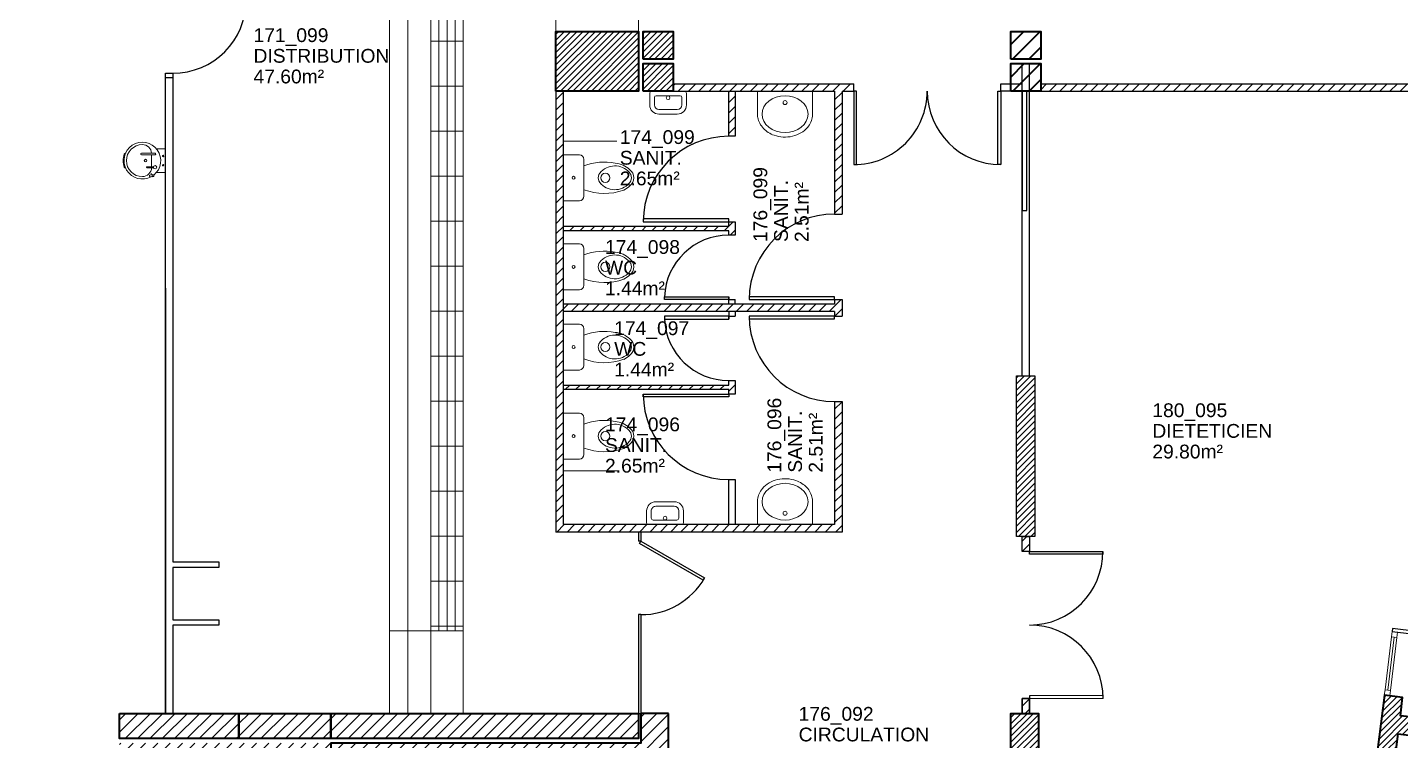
# Model space of a CAD drawing. Header units: metres. Extents: x -8 to 247, y -4 to 148.
# Drawn here: x 167.64 to 182.58, y 92.55 to 100.32 of the extents above; entities that cross this region are included whole.
import ezdxf

# ---------------------------------------------------------------- set-up
doc = ezdxf.new("R2010")
doc.units = ezdxf.units.M
doc.header["$LTSCALE"] = 5
doc.linetypes.add('CONTINU', pattern=[0])
doc.layers.get('0').update_dxf_attribs({"lineweight": 0})
for name, color, linetype, lineweight in [('006 Portes', 7, 'Continuous', 0), ('900 equipement', 150, 'Continuous', 0), ('A_chass', 4, 'Continuous', 20), ('A_MURS_STRU', 7, 'Continuous', 35), ('A_SANI', 5, 'Continuous', 20), ('EQUIPEMENT', 7, 'Continuous', 0), ('MENUISERIE', 153, 'Continuous', 0)]:
    doc.layers.add(name, color=color, linetype=linetype, lineweight=lineweight)
for name, color, linetype in [('A_AGENC', 192, 'Continuous'), ('A_Etiqu_Local', 7, 'Continuous'), ('A_HACH_CLOIS', 7, 'CONTINU'), ('A_HACH_STRUC', 7, 'Continuous'), ('A_MUR_CLOI', 7, 'Continuous'), ('A_PORT', 7, 'Continuous')]:
    doc.layers.add(name, color=color, linetype=linetype)
doc.styles.add('Attribut', font='arial.ttf')

# ---------------------------------------------------------------- blocks, each defined once
blk = doc.blocks.new('Lavabo 50 x 60')
at = {"layer": 'MENUISERIE'}
blk.add_lwpolyline([(25, 30), (0, 30), (0, -30), (25, -30)], dxfattribs=at)
blk.add_circle((12.4, 0), 2.17, dxfattribs=at)
blk.add_ellipse((25, 0), major_axis=(0, 25), ratio=0.8, dxfattribs=at)
blk.add_open_spline([(25, -30), (26.2, -30), (27.5, -29.9), (30.9, -29.3), (33, -28.5), (37, -26.5), (38.9, -25.1), (42.2, -22), (43.6, -20.2), (46.2, -16.2), (47.2, -14.1), (49.1, -8.7), (49.8, -5.3), (50.1, 1.4), (49.8, 4.9), (48.3, 11.4), (47.1, 14.5), (43.8, 20.2), (41.7, 22.7), (37.5, 26.1), (35.6, 27.3), (31.6, 29.1), (29.5, 29.6), (26.5, 30), (25.8, 30), (25, 30)], degree=3, knots=[3.14145, 3.14145, 3.14145, 3.14145, 3.284181, 3.284181, 3.536953, 3.536953, 3.789726, 3.789726, 4.042498, 4.042498, 4.29527, 4.29527, 4.645689, 4.645689, 4.996109, 4.996109, 5.346528, 5.346528, 5.696947, 5.696947, 5.946457, 5.946457, 6.195968, 6.195968, 6.283185, 6.283185, 6.283185, 6.283185], dxfattribs=at)
blk = doc.blocks.new('LAV40X25')
for p, q in [((-18, 0), (18, 0)), ((-20, -2), (-20, -15)), ((-15, -7), (-15, -15)), ((-13, -5), (13, -5)), ((15, -15), (15, -7)), ((20, -15), (20, -2)), ((-10, -20), (10, -20)), ((-10, -25), (10, -25))]:
    blk.add_line(p, q)
blk.add_circle((-0.1, -7.1), 2)
for centre, radius, start, end in [((-18, -2), 2, 90, 180), ((18, -2), 2, 0, 90), ((-13, -7), 2, 90, 180), ((13, -7), 2, 0, 90), ((-10, -15), 10, 180, 270), ((-10, -15), 5, 180, 270), ((10, -15), 10, 270, 0), ((10, -15), 5, 270, 0)]:
    blk.add_arc(centre, radius, start, end)
blk = doc.blocks.new('Lavabo40x25')
blk.add_blockref('LAV40X25', (-18, 0))
blk = doc.blocks.new('WC')
at = {"layer": 'EQUIPEMENT'}
for p, q in [((-50, 0), (0, 0)), ((-50, -17.7), (-50, 0)), ((0, 0), (0, -17.5)), ((-5, -22.5), (-45, -22.5))]:
    blk.add_line(p, q, dxfattribs=at)
for centre, radius in [((-25, -11.2), 1.63), ((-25, -45.8), 5)]:
    blk.add_circle(centre, radius, dxfattribs=at)
for centre, radius, start, end in [((-45, -17.5), 5, 180, 270), ((19.8, -44.7), 61.9, 158.9654, 199.9716), ((-69.8, -44.7), 61.9, 349.0503, 21.0346), ((-5, -17.5), 5, 270, 0), ((-17, -56.1), 21, 128.6486, 228.0849), ((-25, -47.1), 8.97, 44.4587, 134.8734), ((-33, -56.1), 21, 311.1188, 51.0842), ((-35.1, -54.3), 26.2, 316.2503, 355.2598), ((-14.9, -54.3), 26.2, 206.1811, 223.7497), ((-25, -65.1), 11.5, 219.9575, 320.0425), ((-25, -65.1), 8.97, 225.1266, 315.5413)]:
    blk.add_arc(centre, radius, start, end, dxfattribs=at)
blk = doc.blocks.new('LAVE-MAINS')
for p, q in [((-13, 0), (-13, -9.8)), ((13, 0), (-13, 0)), ((13, 0), (13, -9.8)), ((-8, -11.2), (-8, -26)), ((-6.4, -11.2), (-6.4, -26)), ((6.8, -20.1), (6.8, -12.9)), ((7.7, -20.1), (7.7, -12.9)), ((15.2, -14.4), (17.7, -14.4)), ((15.8, -17.3), (15.2, -14.4)), ((15.5, -12.7), (15.5, -14.4)), ((17.4, -12.7), (15.5, -12.7)), ((17.7, -14.4), (17.2, -17.3)), ((17.4, -14.4), (17.4, -12.7)), ((-6.4, -15), (6.8, -15)), ((15.4, -15.5), (13.5, -15.5)), ((17.2, -17.3), (15.8, -17.3))]:
    blk.add_line(p, q)
for centre, radius in [((-5, -2.5), 0.8), ((5, -2.5), 0.8), ((7.2, -11.2), 1.75), ((0, -21.5), 1.45)]:
    blk.add_circle(centre, radius)
for centre, radius, start, end in [((0, -25), 20, 37.9519, 28.7298), ((-7.2, -11.2), 0.8, 0, 180), ((-7.4, -25), 10, 93.5292, 179.7497), ((0, -25), 17.4, 180.0042, 359.9958), ((-7.2, -26), 0.8, 180, 0), ((7.2, -20.1), 0.45, 180, 0), ((7.4, -25), 10, 0.2503, 88.4782), ((-6.3, -42.8), 2.12, 189.2073, 251.3363), ((0, -25), 21, 250.4755, 289.5245), ((6.3, -42.8), 2.12, 288.6637, 350.7927)]:
    blk.add_arc(centre, radius, start, end)
blk = doc.blocks.new('A$C72521E5B')
at = {"linetype": 'Continuous', "flags": 128}
for points in [[(0, 8.0002), (0, 88.0002), (3, 88.0002), (3, 8.0002), (0, 8.0002)], [(0, 8.0002), (0, 0), (-5, 0), (-5, 8.0002), (0, 8.0002)], [(85, 8.0002), (85, 0), (80, 0), (80, 8.0002), (85, 8.0002)]]:
    blk.add_lwpolyline(points, dxfattribs=at)
at = {"linetype": 'Continuous'}
blk.add_arc((0, 8.0002), 80, 0, 90, dxfattribs=at)
blk = doc.blocks.new('A_Etiqu_Local')
at = {"style": 'Attribut', "flags": 1}
for tag, p in [('CODE_HOPITAL', (-0.446, 1.632)), ('CODE_SITE', (-0.446, 1.407)), ('CODE_BATIMENT', (-0.446, 1.182)), ('CODE_SECTEUR', (-0.446, 0.957)), ('CODE_ETAGE', (-0.446, 0.732)), ('NOM_NORMALISE', (-0.446, -0.843)), ('SECTEUR_ACTIVITE', (-0.446, -1.068)), ('SOUS_SECTEUR_ACTIVITE', (-0.446, -1.293)), ('VOLUME', (-0.446, -1.518)), ('SERVICE', (-0.446, -1.743)), ('CODE_UG', (-0.446, -1.968)), ('CODE_UA', (-0.446, -2.193)), ('CODE_POLE', (-0.446, -2.418)), ('OCCUPANT_EXTERNE', (-0.446, -2.643)), ('DISPONIBILITE', (-0.446, -2.868)), ('ACCES_HANDICAPES', (-0.446, -3.093)), ('NATURE_SOL', (-0.446, -3.318)), ('RISQUE_LABORATOIRE', (-0.446, -3.543)), ('AMIANTE', (-0.446, -3.768))]:
    blk.add_attdef(tag, p, '', height=0.15, dxfattribs=at)
at = {"layer": 'A_Etiqu_Local', "style": 'Attribut'}
for tag, p in [('CODE_PIECE', (-0.446, 0.282)), ('NOM_USAGE', (-0.446, 0.057)), ('SURFACE', (-0.446, -0.168))]:
    blk.add_attdef(tag, p, '', height=0.15, dxfattribs=at)

msp = doc.modelspace()

# ---------------------------------------------------------------- hatches: boundary and pattern name
at = {"layer": 'A_HACH_CLOIS'}
h = msp.add_hatch(dxfattribs=at)
h.set_pattern_fill('ANSI31', color=8, scale=0.025, style=0)
edge = h.paths.add_edge_path()
edge.add_line((166.141, 100.249), (166.141, 104.249))
edge.add_arc((167.141, 104.249), 1, 89.7766, 179.9996, ccw=False)
edge.add_line((167.145, 105.249), (168.791, 105.249))
edge.add_line((168.791, 105.249), (168.791, 113.499))
edge.add_line((168.791, 113.499), (168.941, 113.499))
edge.add_line((168.941, 113.499), (168.941, 105.099))
edge.add_line((168.941, 105.099), (167.143, 105.099))
edge.add_line((167.143, 105.099), (166.791, 105.024))
edge.add_line((166.791, 105.024), (166.791, 103.749))
edge.add_line((166.791, 103.749), (166.291, 103.749))
edge.add_line((166.291, 103.749), (166.291, 100.249))
edge.add_line((166.291, 100.249), (166.141, 100.249))
edge.add_line((166.141, 100.249), (166.141, 100.17))
h = msp.add_hatch(dxfattribs=at)
h.set_pattern_fill('ANSI31', color=8, scale=0.025, style=0)
h.paths.add_polyline_path([(174.666, 99.704), (176.631, 99.704), (176.631, 99.624), (176.504, 99.624), (176.504, 98.286), (176.424, 98.286), (176.424, 99.624), (174.666, 99.624)])
h = msp.add_hatch(dxfattribs=at)
h.set_pattern_fill('ANSI31', color=8, scale=0.025, style=0)
h.paths.add_polyline_path([(183.223, 99.704), (178.666, 99.704), (178.666, 99.624), (183.213, 99.624)])
h = msp.add_hatch(dxfattribs=at)
h.set_pattern_fill('ANSI31', color=8, scale=0.025, style=0)
h.paths.add_polyline_path([(175.271, 99.133), (175.341, 99.133), (175.341, 99.624), (175.271, 99.624)])
h = msp.add_hatch(dxfattribs=at)
h.set_pattern_fill('ANSI31', color=8, scale=0.025, style=0)
h.paths.add_polyline_path([(178.464, 93.011), (178.545, 93.011), (178.545, 92.849), (178.464, 92.849)])
at = {"layer": 'A_HACH_STRUC'}
h = msp.add_hatch(dxfattribs=at)
h.set_pattern_fill('ANSI31', color=8, scale=0.015, style=0)
h.paths.add_polyline_path([(186.12, 96.218), (185.723, 96.267), (185.698, 96.068), (185.5, 96.093), (185.475, 95.894), (185.674, 95.87), (185.649, 95.671), (186.046, 95.623)])
h.paths.add_polyline_path([(185.681, 92.645), (185.284, 92.694), (185.26, 92.495), (185.061, 92.52), (185.037, 92.321), (185.235, 92.297), (185.211, 92.098), (185.608, 92.05)])
h.paths.add_polyline_path([(185.242, 89.072), (184.845, 89.121), (184.821, 88.922), (184.622, 88.947), (184.598, 88.748), (184.796, 88.724), (184.772, 88.525), (185.169, 88.476)])
h.paths.add_polyline_path([(181.967, 89.474), (181.894, 88.879), (182.092, 88.854), (182.117, 89.053), (182.315, 89.028), (182.339, 89.227), (182.141, 89.251), (182.165, 89.45)])
h.paths.add_polyline_path([(182.406, 93.047), (182.332, 92.452), (182.531, 92.427), (182.555, 92.626), (182.754, 92.602), (182.778, 92.8), (182.58, 92.824), (182.604, 93.023)])
h.paths.add_polyline_path([(178.341, 92.249), (178.341, 92.849), (178.641, 92.849), (178.641, 92.249)])
h.paths.add_polyline_path([(182.844, 96.62), (182.771, 96.025), (182.97, 96.001), (182.994, 96.199), (183.193, 96.175), (183.217, 96.373), (183.018, 96.398), (183.043, 96.596)])
at = {"layer": 'A_HACH_STRUC', "ltscale": 0.025}
h = msp.add_hatch(dxfattribs=at)
h.set_pattern_fill('ANSI31', color=8, scale=0.03, angle=360.2018, style=0)
h.set_pattern_definition([(45.202, (168.64121, 92.37446), (-0.0675887, 0.0671143), [])])
h.paths.add_polyline_path([(169.765, 92.849), (168.641, 92.849), (168.641, 92.574), (169.771, 92.574, 0.254937), (169.715, 92.686, 0.306833)])
h.paths.add_polyline_path([(169.759, 92.524), (168.641, 92.524), (168.641, 92.374), (169.75, 92.374, 0.225986), (169.715, 92.473, 0.13159)])
h.paths.add_polyline_path([(169.941, 92.849), (169.765, 92.849, -0.306833), (169.715, 92.686, -0.254937), (169.771, 92.574), (169.941, 92.574)])
h.paths.add_polyline_path([(169.941, 92.524), (169.759, 92.524, -0.13159), (169.715, 92.473, -0.225986), (169.75, 92.374), (169.941, 92.374)])
h = msp.add_hatch(dxfattribs=at)
h.set_pattern_fill('ANSI31', color=8, scale=0.03, angle=360.20176, style=0)
h.paths.add_polyline_path([(169.941, 92.849), (170.941, 92.849), (170.941, 92.574), (169.941, 92.574)])
h.paths.add_polyline_path([(169.941, 92.524), (170.941, 92.524), (170.941, 92.374), (169.941, 92.374)])
h = msp.add_hatch(dxfattribs=at)
h.set_pattern_fill('ANSI31', color=8, scale=0.03, angle=360.2018, style=0)
h.set_pattern_definition([(45.2018, (170.94121, 92.24947), (-0.0675887, 0.0671143), [])])
h.paths.add_polyline_path([(174.291, 92.849), (170.941, 92.849), (170.941, 92.574), (174.291, 92.574)], flags=17)
h.paths.add_polyline_path([(174.616, 92.849), (174.316, 92.849), (174.316, 92.524), (170.941, 92.524), (170.941, 92.374), (174.316, 92.374), (174.316, 92.249), (174.616, 92.249)])
at = {"layer": 'A_MUR_CLOI'}
h = msp.add_hatch(dxfattribs=at)
h.set_pattern_fill('ANSI31', color=8, scale=0.015, style=0)
h.paths.add_polyline_path([(178.316, 113.499), (178.316, 113.999), (178.666, 113.999), (178.666, 113.499)])
h.paths.add_polyline_path([(174.316, 113.499), (174.316, 113.999), (174.666, 113.999), (174.666, 113.499)])
h.paths.add_polyline_path([(159.466, 114.024), (159.466, 114.674), (160.116, 114.674), (160.116, 114.024)])
h.paths.add_polyline_path([(159.541, 106.824), (159.541, 107.474), (160.041, 107.474), (160.041, 106.824)])
h.paths.add_polyline_path([(166.141, 106.849), (166.141, 107.449), (166.941, 107.449), (166.941, 106.849)])
h.paths.add_polyline_path([(173.391, 106.824), (173.391, 107.474), (174.291, 107.474), (174.291, 106.824)])
h.paths.add_polyline_path([(174.316, 106.824), (174.316, 107.474), (174.666, 107.474), (174.666, 106.824)])
h.paths.add_polyline_path([(178.316, 106.824), (178.316, 107.474), (178.666, 107.474), (178.666, 106.824)])
h.paths.add_polyline_path([(166.141, 99.649), (166.141, 100.249), (166.941, 100.249), (166.941, 99.649)])
h.paths.add_polyline_path([(159.241, 99.649), (159.241, 100.249), (160.041, 100.249), (160.041, 99.649)])
h.paths.add_polyline_path([(152.116, 99.649), (152.116, 100.249), (153.066, 100.249), (153.066, 99.649)])
h.paths.add_polyline_path([(151.716, 99.649), (151.716, 100.249), (152.066, 100.249), (152.066, 99.649)])
h.paths.add_polyline_path([(115.366, 92.349), (115.366, 92.749), (116.016, 92.749), (116.016, 92.349)])
h.paths.add_polyline_path([(120.716, 92.349), (120.066, 92.349), (120.066, 92.749), (120.716, 92.749)])
edge = h.paths.add_edge_path()
edge.add_line((116.016, 92.349), (115.366, 92.349))
h = msp.add_hatch(dxfattribs=at)
h.set_pattern_fill('ANSI31', color=8, scale=0.015, style=0)
h.paths.add_polyline_path([(173.391, 99.624), (173.391, 100.274), (174.291, 100.274), (174.291, 99.624)])
h.paths.add_polyline_path([(174.341, 99.624), (174.341, 99.924), (174.666, 99.924), (174.666, 99.624)])
h.paths.add_polyline_path([(174.341, 99.974), (174.341, 100.274), (174.666, 100.274), (174.666, 99.974)])
h = msp.add_hatch(dxfattribs=at)
h.set_pattern_fill('ANSI31', color=8, scale=0.025, style=0)
h.paths.add_polyline_path([(173.471, 99.624), (173.391, 99.624), (173.391, 94.824), (176.504, 94.824), (176.504, 96.244), (176.424, 96.244), (176.424, 94.904), (173.471, 94.904)])
h.paths.add_polyline_path([(175.341, 96.473), (175.271, 96.473), (175.271, 96.424), (173.471, 96.424), (173.471, 96.374), (175.271, 96.374), (175.271, 96.326), (175.341, 96.326)], flags=17)
h.paths.add_polyline_path([(176.504, 97.356), (176.424, 97.356), (176.424, 97.304), (173.471, 97.304), (173.471, 97.224), (176.424, 97.224), (176.424, 97.174), (176.504, 97.174)], flags=17)
h.paths.add_polyline_path([(175.341, 98.203), (175.271, 98.203), (175.271, 98.154), (173.471, 98.154), (173.471, 98.104), (175.271, 98.104), (175.271, 98.056), (175.341, 98.056)], flags=17)
h = msp.add_hatch(dxfattribs=at)
h.set_pattern_fill('ANSI31', color=8, scale=0.015, style=0)
h.paths.add_polyline_path([(178.604, 94.774), (178.604, 96.524), (178.404, 96.524), (178.404, 94.774)])
h = msp.add_hatch(dxfattribs=at)
h.set_pattern_fill('ANSI31', color=8, scale=0.025, style=0)
h.paths.add_polyline_path([(178.543, 94.774), (178.464, 94.774), (178.464, 94.611), (178.543, 94.611)])
h = msp.add_hatch(dxfattribs=at)
h.set_pattern_fill('ANSI31', color=256, style=0)
h.paths.add_polyline_path([(178.545, 93.011), (178.464, 93.011), (178.464, 92.849), (178.545, 92.849)])
at = {"layer": 'A_MURS_STRU'}
h = msp.add_hatch(dxfattribs=at)
h.set_pattern_fill('ANSI31', color=8, style=0)
h.set_pattern_definition([(45, (109.59121, 38.09946), (-0.08838835, 0.08838835), [])])
h.paths.add_polyline_path([(178.341, 99.974), (178.341, 100.274), (178.666, 100.274), (178.666, 99.974)])
h.paths.add_polyline_path([(178.341, 99.624), (178.341, 99.924), (178.666, 99.924), (178.666, 99.624)])

# ---------------------------------------------------------------- linework, layer by layer
at = {"color": 8}
for p, q in [((173.471, 99.079), (174.054, 99.079)), ((173.471, 95.49), (174.073, 95.49))]:
    msp.add_line(p, q, dxfattribs=at)
at = {"layer": '900 equipement', "color": 8, "linetype": 'Continuous'}
for p, q in [((171.781, 92.849), (171.781, 102.649)), ((171.581, 92.849), (171.581, 102.449)), ((172.031, 92.849), (172.031, 102.263)), ((172.118, 102.227), (172.118, 93.749)), ((172.206, 102.191), (172.206, 93.749)), ((172.293, 102.154), (172.293, 93.749)), ((172.381, 92.849), (172.381, 102.118)), ((172.381, 100.169), (172.031, 100.169)), ((172.381, 99.679), (172.031, 99.679)), ((172.381, 99.189), (172.031, 99.189)), ((172.381, 98.699), (172.031, 98.699)), ((172.381, 98.209), (172.031, 98.209)), ((172.381, 97.719), (172.031, 97.719)), ((172.381, 97.229), (172.031, 97.229)), ((172.381, 96.739), (172.031, 96.739)), ((172.381, 96.249), (172.031, 96.249)), ((172.381, 95.759), (172.031, 95.759)), ((172.381, 95.269), (172.031, 95.269)), ((172.381, 94.779), (172.031, 94.779)), ((172.381, 94.289), (172.031, 94.289)), ((171.581, 93.749), (172.381, 93.749)), ((172.381, 93.799), (172.031, 93.799))]:
    msp.add_line(p, q, dxfattribs=at)
at = {"layer": '900 equipement', "color": 8}
msp.add_lwpolyline([(173.391, 101.49), (173.391, 100.274), (174.291, 100.274), (174.291, 101.774), (173.676, 101.774)], dxfattribs=at)
at = {"layer": 'A_AGENC', "color": 8}
msp.add_line((169.141, 97.48), (169.141, 92.849), dxfattribs=at)
at = {"layer": 'A_chass', "color": 8, "linetype": 'Continuous'}
for p, q in [((182.413, 93.106), (182.484, 93.682)), ((182.443, 93.103), (182.513, 93.679)), ((182.472, 93.099), (182.543, 93.675))]:
    msp.add_line(p, q, dxfattribs=at)
for points in [[(182.543, 93.675), (182.484, 93.682), (182.491, 93.742), (182.55, 93.735)], [(182.465, 93.04), (182.405, 93.047), (182.413, 93.106), (182.472, 93.099)]]:
    msp.add_lwpolyline(points, close=True, dxfattribs=at)
at = {"layer": 'A_HACH_CLOIS', "color": 8}
msp.add_lwpolyline([(178.464, 93.011), (178.545, 93.011), (178.545, 92.849), (178.464, 92.849)], close=True, dxfattribs=at)
at = {"layer": 'A_MUR_CLOI', "color": 8}
for p, q in [((178.464, 96.524), (178.464, 99.924)), ((178.544, 96.524), (178.544, 99.924)), ((174.666, 99.704), (176.631, 99.704)), ((176.631, 99.624), (176.631, 99.704)), ((178.231, 99.704), (178.464, 99.704)), ((178.231, 99.624), (178.231, 99.704)), ((178.666, 99.704), (183.223, 99.704)), ((173.391, 99.624), (173.391, 94.824)), ((173.471, 99.624), (173.471, 94.904)), ((174.341, 99.624), (176.424, 99.624)), ((176.424, 99.624), (176.424, 98.286)), ((176.504, 99.624), (176.631, 99.624)), ((176.504, 99.624), (176.504, 98.286)), ((178.464, 99.624), (178.231, 99.624)), ((178.666, 99.624), (183.213, 99.624)), ((176.424, 98.286), (176.504, 98.286)), ((176.424, 97.304), (173.471, 97.304)), ((175.271, 97.304), (175.271, 97.386)), ((175.271, 97.356), (175.341, 97.356)), ((175.341, 97.304), (175.341, 97.356)), ((176.424, 97.356), (176.504, 97.356)), ((176.424, 97.356), (176.424, 97.304)), ((176.504, 97.356), (176.504, 97.174)), ((176.424, 97.224), (173.471, 97.224)), ((175.271, 97.224), (175.271, 97.143)), ((175.271, 97.173), (175.341, 97.173)), ((175.341, 97.224), (175.341, 97.173)), ((176.424, 97.224), (176.424, 97.174)), ((176.424, 97.174), (176.504, 97.174)), ((176.424, 96.244), (176.424, 94.904)), ((176.424, 96.244), (176.504, 96.244)), ((176.504, 96.244), (176.504, 94.824)), ((176.424, 94.904), (173.471, 94.904)), ((176.504, 94.824), (173.391, 94.824)), ((174.291, 92.849), (174.316, 92.849))]:
    msp.add_line(p, q, dxfattribs=at)
at = {"layer": 'A_MUR_CLOI', "color": 8, "linetype": 'Continuous'}
for p, q in [((178.466, 98.324), (178.516, 98.324)), ((174.291, 94.824), (174.291, 94.724)), ((174.316, 94.824), (174.316, 94.724)), ((174.316, 94.724), (174.291, 94.724)), ((174.316, 93.924), (174.291, 93.924)), ((174.291, 93.924), (174.291, 92.849)), ((174.316, 93.924), (174.316, 92.849)), ((178.641, 92.72), (178.641, 92.849))]:
    msp.add_line(p, q, dxfattribs=at)
for points in [[(169.141, 92.849), (169.141, 99.769)], [(169.221, 99.769), (169.221, 94.499)], [(178.516, 98.324), (178.516, 99.624), (178.466, 99.624), (178.466, 98.324)], [(169.221, 94.499), (169.721, 94.499), (169.721, 94.439), (169.221, 94.439)], [(169.221, 94.439), (169.221, 93.868)], [(169.221, 93.868), (169.721, 93.868), (169.721, 93.808), (169.221, 93.808)], [(169.221, 93.808), (169.221, 92.849)]]:
    msp.add_lwpolyline(points, dxfattribs=at)
at = {"layer": 'A_MUR_CLOI', "color": 8}
for points in [[(175.341, 99.624), (175.341, 99.133), (175.271, 99.133), (175.271, 99.624)], [(173.471, 98.154), (175.271, 98.154), (175.271, 98.203), (175.341, 98.203), (175.341, 98.056), (175.271, 98.056), (175.271, 98.104), (173.471, 98.104)], [(173.471, 96.424), (175.271, 96.424), (175.271, 96.473), (175.341, 96.473), (175.341, 96.326), (175.271, 96.326), (175.271, 96.374), (173.471, 96.374)], [(175.271, 94.904), (175.271, 95.396), (175.341, 95.396), (175.341, 94.904)]]:
    msp.add_lwpolyline(points, dxfattribs=at)
at = {"layer": 'A_MUR_CLOI', "color": 8, "linetype": 'Continuous'}
msp.add_lwpolyline([(178.404, 94.774), (178.404, 96.524), (178.604, 96.524), (178.604, 94.774)], close=True, dxfattribs=at)
at = {"layer": 'A_MUR_CLOI', "color": 8}
for points in [[(178.543, 94.611), (178.464, 94.611), (178.464, 94.774), (178.543, 94.774)], [(178.545, 93.011), (178.464, 93.011), (178.464, 92.849), (178.545, 92.849)]]:
    msp.add_lwpolyline(points, close=True, dxfattribs=at)
at = {"layer": 'A_MURS_STRU', "color": 8, "linetype": 'Continuous'}
for points in [[(173.391, 99.624), (173.391, 100.274), (174.291, 100.274), (174.291, 99.624)], [(174.341, 99.974), (174.341, 100.274), (174.666, 100.274), (174.666, 99.974)], [(178.341, 99.974), (178.341, 100.274), (178.666, 100.274), (178.666, 99.974)], [(174.341, 99.624), (174.341, 99.924), (174.666, 99.924), (174.666, 99.624)], [(178.341, 99.624), (178.341, 99.924), (178.666, 99.924), (178.666, 99.624)], [(182.406, 93.047), (182.332, 92.452), (182.531, 92.427), (182.555, 92.626), (182.754, 92.602), (182.778, 92.8), (182.58, 92.824), (182.604, 93.023)], [(170.941, 92.574), (170.941, 92.849), (174.291, 92.849), (174.291, 92.574)], [(174.616, 92.849), (174.316, 92.849), (174.316, 92.524), (170.941, 92.524), (170.941, 92.374), (174.316, 92.374), (174.316, 92.249), (174.616, 92.249)], [(178.341, 92.249), (178.341, 92.849), (178.641, 92.849), (178.641, 92.249)]]:
    msp.add_lwpolyline(points, close=True, dxfattribs=at)
at = {"layer": 'A_MURS_STRU', "color": 8}
for points in [[(168.641, 92.849), (169.941, 92.849), (169.941, 92.574), (168.641, 92.574)], [(169.941, 92.849), (170.941, 92.849), (170.941, 92.574), (169.941, 92.574)]]:
    msp.add_lwpolyline(points, close=True, dxfattribs=at)
at = {"layer": 'A_PORT', "color": 8, "linetype": 'Continuous'}
for points in [[(176.631, 99.624), (176.631, 98.824), (176.661, 98.824), (176.661, 99.624)], [(178.231, 99.625), (178.231, 98.825), (178.201, 98.825), (178.201, 99.625)], [(174.316, 94.724), (175.009, 94.324), (174.994, 94.298), (174.301, 94.698)], [(178.543, 94.611), (179.343, 94.613), (179.343, 94.583), (178.543, 94.581)], [(182.491, 93.742), (183.285, 93.645), (183.289, 93.674), (182.494, 93.772)], [(178.545, 93.011), (179.345, 93.013), (179.345, 93.043), (178.545, 93.041)]]:
    msp.add_lwpolyline(points, close=True, dxfattribs=at)
at = {"layer": 'A_PORT', "color": 8}
for points in [[(175.271, 98.203), (175.271, 98.233), (174.341, 98.233), (174.341, 98.203)], [(174.571, 97.356), (174.571, 97.386), (175.271, 97.386), (175.271, 97.356)], [(176.424, 97.356), (176.424, 97.386), (175.494, 97.386), (175.494, 97.356)], [(174.571, 97.173), (174.571, 97.143), (175.271, 97.143), (175.271, 97.173)], [(176.424, 97.144), (176.424, 97.174), (175.494, 97.174), (175.494, 97.144)], [(175.271, 96.326), (175.271, 96.296), (174.341, 96.296), (174.341, 96.326)]]:
    msp.add_lwpolyline(points, close=True, dxfattribs=at)
at = {"layer": 'A_PORT', "color": 8, "linetype": 'Continuous'}
for centre, start, end in [((176.631, 99.624), 270.0463, 0.0464), ((178.231, 99.625), 180.0463, 270.0463), ((178.543, 94.611), 270.0927, 0.0927), ((174.316, 94.724), 270, 330), ((178.545, 93.011), 0.0927, 90.0927)]:
    msp.add_arc(centre, 0.8, start, end, dxfattribs=at)
at = {"layer": 'A_PORT', "color": 8}
for centre, radius, start, end in [((175.271, 98.203), 0.93, 90, 180), ((176.424, 97.356), 0.93, 90, 180), ((175.271, 97.356), 0.7, 90, 177.5437), ((175.271, 97.173), 0.7, 182.4563, 270), ((176.424, 97.174), 0.93, 180, 270), ((175.271, 96.326), 0.93, 180, 270)]:
    msp.add_arc(centre, radius, start, end, dxfattribs=at)

# ---------------------------------------------------------------- block references
at = {"layer": '006 Portes', "color": 8, "xscale": 0.009999999999990905, "yscale": 0.009999999999990905, "zscale": 0.009999999999990905}
for p, rotation in [((175.884, 99.624), 270), ((175.884, 94.904), 90)]:
    msp.add_blockref('Lavabo 50 x 60', p, dxfattribs=dict(at, rotation=rotation))
at = {"layer": 'A_Etiqu_Local', "color": 8}
ref = msp.add_blockref('A_Etiqu_Local', (170.546, 99.878), dxfattribs=at)
ref.add_attrib('CODE_PIECE', '171_099', (170.1, 100.159), dxfattribs={"height": 0.15, "style": 'Attribut'})
ref.add_attrib('NOM_USAGE', 'DISTRIBUTION', (170.1, 99.934), dxfattribs={"height": 0.15, "style": 'Attribut'})
ref.add_attrib('SURFACE', '47.60m²', (170.1, 99.709), dxfattribs={"height": 0.15, "style": 'Attribut'})
ref = msp.add_blockref('A_Etiqu_Local', (174.532, 98.767), dxfattribs=at)
ref.add_attrib('CODE_PIECE', '174_099', (174.086, 99.049), dxfattribs={"height": 0.15, "style": 'Attribut'})
ref.add_attrib('NOM_USAGE', 'SANIT.', (174.086, 98.824), dxfattribs={"height": 0.15, "style": 'Attribut'})
ref.add_attrib('SURFACE', '2.65m²', (174.086, 98.599), dxfattribs={"height": 0.15, "style": 'Attribut'})
ref = msp.add_blockref('A_Etiqu_Local', (175.972, 98.429), dxfattribs=dict(at, rotation=90))
ref.add_attrib('CODE_PIECE', '176_099', (175.69, 97.982), dxfattribs={"height": 0.15, "rotation": 90, "style": 'Attribut'})
ref.add_attrib('NOM_USAGE', 'SANIT.', (175.915, 97.982), dxfattribs={"height": 0.15, "rotation": 90, "style": 'Attribut'})
ref.add_attrib('SURFACE', '2.51m²', (176.14, 97.982), dxfattribs={"height": 0.15, "rotation": 90, "style": 'Attribut'})
ref = msp.add_blockref('A_Etiqu_Local', (174.371, 97.57), dxfattribs=at)
ref.add_attrib('CODE_PIECE', '174_098', (173.925, 97.852), dxfattribs={"height": 0.15, "style": 'Attribut'})
ref.add_attrib('NOM_USAGE', 'WC', (173.925, 97.627), dxfattribs={"height": 0.15, "style": 'Attribut'})
ref.add_attrib('SURFACE', '1.44m²', (173.925, 97.402), dxfattribs={"height": 0.15, "style": 'Attribut'})
ref = msp.add_blockref('A_Etiqu_Local', (174.471, 96.686), dxfattribs=at)
ref.add_attrib('CODE_PIECE', '174_097', (174.025, 96.968), dxfattribs={"height": 0.15, "style": 'Attribut'})
ref.add_attrib('NOM_USAGE', 'WC', (174.025, 96.743), dxfattribs={"height": 0.15, "style": 'Attribut'})
ref.add_attrib('SURFACE', '1.44m²', (174.025, 96.518), dxfattribs={"height": 0.15, "style": 'Attribut'})
ref = msp.add_blockref('A_Etiqu_Local', (176.125, 95.916), dxfattribs=dict(at, rotation=90))
ref.add_attrib('CODE_PIECE', '176_096', (175.843, 95.47), dxfattribs={"height": 0.15, "rotation": 90, "style": 'Attribut'})
ref.add_attrib('NOM_USAGE', 'SANIT.', (176.068, 95.47), dxfattribs={"height": 0.15, "rotation": 90, "style": 'Attribut'})
ref.add_attrib('SURFACE', '2.51m²', (176.293, 95.47), dxfattribs={"height": 0.15, "rotation": 90, "style": 'Attribut'})
ref = msp.add_blockref('A_Etiqu_Local', (180.327, 95.793), dxfattribs=at)
ref.add_attrib('CODE_PIECE', '180_095', (179.881, 96.075), dxfattribs={"height": 0.15, "style": 'Attribut'})
ref.add_attrib('NOM_USAGE', 'DIETETICIEN', (179.881, 95.85), dxfattribs={"height": 0.15, "style": 'Attribut'})
ref.add_attrib('SURFACE', '29.80m²', (179.881, 95.625), dxfattribs={"height": 0.15, "style": 'Attribut'})
ref = msp.add_blockref('A_Etiqu_Local', (174.371, 95.639), dxfattribs=at)
ref.add_attrib('CODE_PIECE', '174_096', (173.925, 95.921), dxfattribs={"height": 0.15, "style": 'Attribut'})
ref.add_attrib('NOM_USAGE', 'SANIT.', (173.925, 95.696), dxfattribs={"height": 0.15, "style": 'Attribut'})
ref.add_attrib('SURFACE', '2.65m²', (173.925, 95.471), dxfattribs={"height": 0.15, "style": 'Attribut'})
ref = msp.add_blockref('A_Etiqu_Local', (176.479, 92.487), dxfattribs=at)
ref.add_attrib('CODE_PIECE', '176_092', (176.032, 92.769), dxfattribs={"height": 0.15, "style": 'Attribut'})
ref.add_attrib('NOM_USAGE', 'CIRCULATION', (176.032, 92.544), dxfattribs={"height": 0.15, "style": 'Attribut'})
ref.add_attrib('SURFACE', '39.10m²', (176.032, 92.319), dxfattribs={"height": 0.15, "style": 'Attribut'})
at = {"layer": 'A_PORT', "color": 8, "xscale": 0.009999999999990905, "yscale": 0.009999999999990905, "zscale": 0.009999999999990905, "rotation": 270}
msp.add_blockref('A$C72521E5B', (169.141, 100.619), dxfattribs=at)
at = {"layer": 'A_SANI', "color": 8, "xscale": 0.01, "yscale": 0.01, "zscale": 0.01}
msp.add_blockref('Lavabo40x25', (174.792, 99.624), dxfattribs=at)
at = {"layer": 'A_SANI', "color": 8}
for name, p, xscale, yscale, zscale, rotation in [('LAVE-MAINS', (169.141, 98.868), 0.009999999999990905, 0.009999999999990905, 0.009999999999990905, 270), ('WC', (173.471, 98.931), 0.009999999999990905, 0.009999999999990905, 0.009999999999990905, 90), ('WC', (173.471, 97.961), 0.009999999999990905, 0.009999999999990905, 0.009999999999990905, 90), ('WC', (173.471, 97.088), 0.009999999999990905, 0.009999999999990905, 0.009999999999990905, 90), ('WC', (173.471, 96.118), 0.009999999999990905, 0.009999999999990905, 0.009999999999990905, 90), ('Lavabo40x25', (174.398, 94.904), 0.01, 0.01, 0.01, 180)]:
    msp.add_blockref(name, p, dxfattribs=dict(at, xscale=xscale, yscale=yscale, zscale=zscale, rotation=rotation))

doc.saveas('drawing.dxf')
